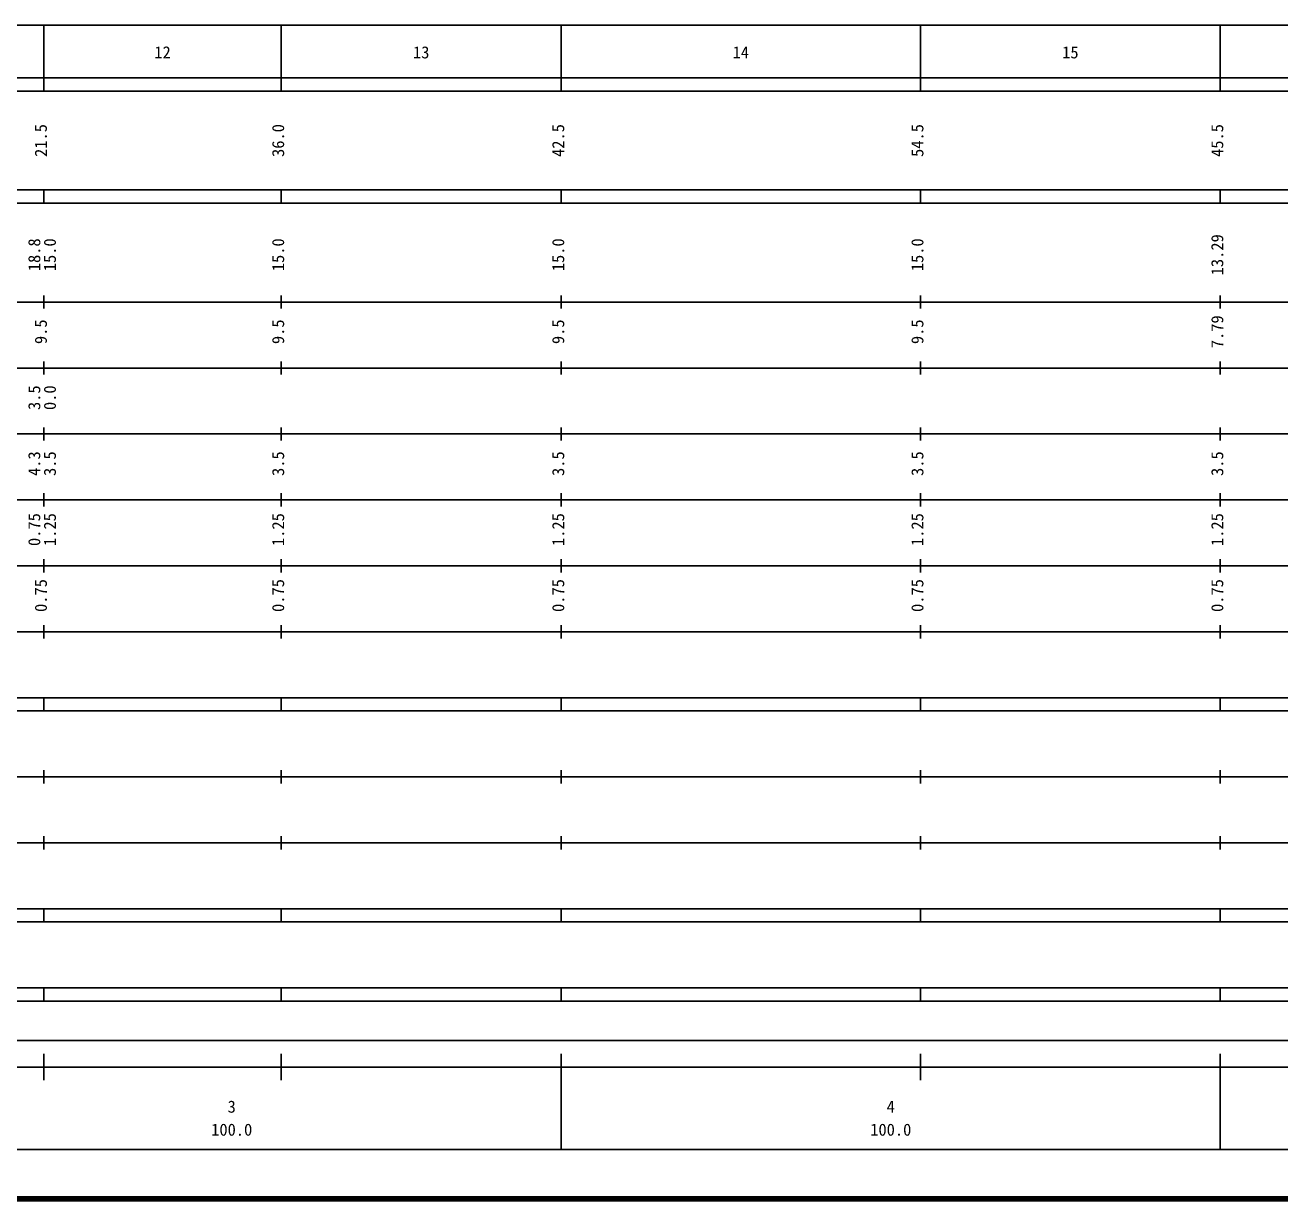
# Model space of a CAD drawing. Units: millimetres on the paper, enlarged 1000 times. Extents: x 40000 to 680000, y 20000 to 380000.
# Drawn here: x 286647 to 477044, y 20000 to 198000 of the extents above; entities that cross this region are included whole.
import ezdxf
from ezdxf.enums import TextEntityAlignment as Align

# ---------------------------------------------------------------- set-up
doc = ezdxf.new("R2010")
doc.units = ezdxf.units.MM
doc.header["$LTSCALE"] = 1000
doc.layers.add('M-TTL', color=2, linetype='Continuous', lineweight=140)
doc.layers.add('M-TTL-BAND', color=7, linetype='Continuous', lineweight=25)
doc.styles.add('ＭＳ ゴシック', font='')
doc.styles.get('ＭＳ ゴシック').set_extended_font_data('MS Gothic')

msp = doc.modelspace()

# ---------------------------------------------------------------- linework, layer by layer
at = {"layer": 'M-TTL'}
msp.add_line((40000, 20000), (680000, 20000), dxfattribs=at)
at = {"layer": 'M-TTL-BAND'}
for p, q in [((68000, 198000), (579000, 198000)), ((289500, 188000), (289500, 198000)), ((325500, 188000), (325500, 198000)), ((368000, 188000), (368000, 198000)), ((422500, 188000), (422500, 198000)), ((468000, 188000), (468000, 198000)), ((40000, 190000), (579000, 190000)), ((40000, 188000), (579000, 188000)), ((40000, 173000), (579000, 173000)), ((289500, 171000), (289500, 173000)), ((325500, 171000), (325500, 173000)), ((368000, 171000), (368000, 173000)), ((422500, 171000), (422500, 173000)), ((468000, 171000), (468000, 173000)), ((40000, 171000), (579000, 171000)), ((289500, 155000), (289500, 157000)), ((325500, 155000), (325500, 157000)), ((368000, 155000), (368000, 157000)), ((422500, 155000), (422500, 157000)), ((468000, 155000), (468000, 157000)), ((40000, 156000), (579000, 156000)), ((289500, 145000), (289500, 147000)), ((325500, 145000), (325500, 147000)), ((368000, 145000), (368000, 147000)), ((422500, 145000), (422500, 147000)), ((468000, 145000), (468000, 147000)), ((46000, 146000), (579000, 146000)), ((52000, 136000), (579000, 136000)), ((289500, 135000), (289500, 137000)), ((325500, 135000), (325500, 137000)), ((368000, 135000), (368000, 137000)), ((422500, 135000), (422500, 137000)), ((468000, 135000), (468000, 137000)), ((46000, 126000), (579000, 126000)), ((289500, 125000), (289500, 127000)), ((325500, 125000), (325500, 127000)), ((368000, 125000), (368000, 127000)), ((422500, 125000), (422500, 127000)), ((468000, 125000), (468000, 127000)), ((289500, 115000), (289500, 117000)), ((325500, 115000), (325500, 117000)), ((368000, 115000), (368000, 117000)), ((422500, 115000), (422500, 117000)), ((468000, 115000), (468000, 117000)), ((52000, 116000), (579000, 116000)), ((289500, 105000), (289500, 107000)), ((325500, 105000), (325500, 107000)), ((368000, 105000), (368000, 107000)), ((422500, 105000), (422500, 107000)), ((468000, 105000), (468000, 107000)), ((46000, 106000), (579000, 106000)), ((40000, 96000), (579000, 96000)), ((289500, 94000), (289500, 96000)), ((325500, 94000), (325500, 96000)), ((368000, 94000), (368000, 96000)), ((422500, 94000), (422500, 96000)), ((468000, 94000), (468000, 96000)), ((40000, 94000), (579000, 94000)), ((49000, 84000), (579000, 84000)), ((289500, 83000), (289500, 85000)), ((325500, 83000), (325500, 85000)), ((368000, 83000), (368000, 85000)), ((422500, 83000), (422500, 85000)), ((468000, 83000), (468000, 85000)), ((289500, 73000), (289500, 75000)), ((325500, 73000), (325500, 75000)), ((368000, 73000), (368000, 75000)), ((422500, 73000), (422500, 75000)), ((468000, 73000), (468000, 75000)), ((40000, 74000), (579000, 74000)), ((40000, 64000), (579000, 64000)), ((289500, 62000), (289500, 64000)), ((325500, 62000), (325500, 64000)), ((368000, 62000), (368000, 64000)), ((422500, 62000), (422500, 64000)), ((468000, 62000), (468000, 64000)), ((40000, 62000), (579000, 62000)), ((40000, 52000), (579000, 52000)), ((289500, 50000), (289500, 52000)), ((325500, 50000), (325500, 52000)), ((368000, 50000), (368000, 52000)), ((422500, 50000), (422500, 52000)), ((468000, 50000), (468000, 52000)), ((40000, 50000), (579000, 50000)), ((71000, 44000), (565000, 44000)), ((289500, 38000), (289500, 42000)), ((325500, 38000), (325500, 42000)), ((368000, 27500), (368000, 42000)), ((422500, 38000), (422500, 42000)), ((468000, 27500), (468000, 42000)), ((40000, 40000), (579000, 40000)), ((68000, 27500), (579000, 27500))]:
    msp.add_line(p, q, dxfattribs=at)

# ---------------------------------------------------------------- texts
at = {"layer": 'M-TTL-BAND', "style": 'ＭＳ ゴシック'}
for s, p in [('12', (307500, 192405)), ('13', (346750, 192405)), ('14', (395250, 192405)), ('15', (445250, 192405)), ('3', (318000, 32523)), ('4', (418000, 32523)), ('100.0', (318000, 29033)), ('100.0', (418000, 29033))]:
    msp.add_text(s, height=1833, dxfattribs=at).set_placement(p, align=Align.BOTTOM_CENTER)
for s, p in [('21.5', (290500, 180500)), ('36.0', (326500, 180500)), ('42.5', (369000, 180500)), ('54.5', (423500, 180500)), ('45.5', (469000, 180500)), ('13.29', (469000, 163174)), ('18.8', (289500, 163174)), ('15.0', (291870, 163174)), ('15.0', (326500, 163174)), ('15.0', (369000, 163174)), ('15.0', (423500, 163174)), ('9.5', (290500, 151500)), ('9.5', (326500, 151500)), ('9.5', (369000, 151500)), ('9.5', (423500, 151500)), ('7.79', (469000, 151500)), ('3.5', (289500, 141500)), ('0.0', (291870, 141500)), ('4.3', (289500, 131500)), ('3.5', (291870, 131500)), ('3.5', (326500, 131500)), ('3.5', (369000, 131500)), ('3.5', (423500, 131500)), ('3.5', (469000, 131500)), ('0.75', (289500, 121500)), ('1.25', (291870, 121500)), ('1.25', (326500, 121500)), ('1.25', (369000, 121500)), ('1.25', (423500, 121500)), ('1.25', (469000, 121500)), ('0.75', (290500, 111500)), ('0.75', (326500, 111500)), ('0.75', (369000, 111500)), ('0.75', (423500, 111500)), ('0.75', (469000, 111500))]:
    msp.add_text(s, height=1833, rotation=90, dxfattribs=at).set_placement(p, align=Align.BOTTOM_CENTER)

doc.saveas('drawing.dxf')
